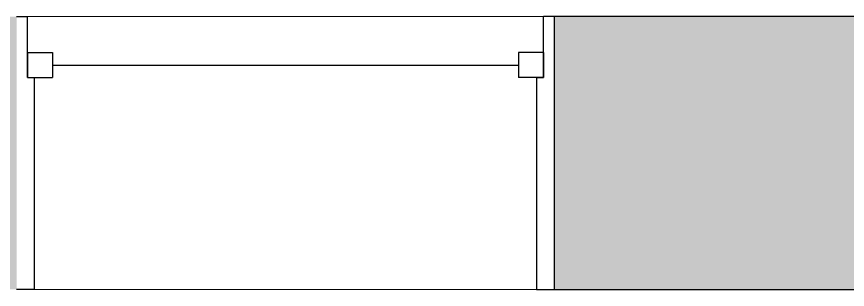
# Model space of a CAD drawing. Header units: inches. Extents: x -1176 to 1474, y -2632 to 978.
# Drawn here: x -823.6 to -765.6, y 789.9 to 808.9 of the extents above; entities that cross this region are included whole.
import ezdxf

# ---------------------------------------------------------------- set-up
doc = ezdxf.new("R2010")
doc.units = ezdxf.units.IN
doc.header["$MEASUREMENT"] = 0
for name, color, linetype, lineweight in [('A-GLAZ', 151, 'Continuous', 18), ('A-WALL', 113, 'Continuous', 18), ('A-WALL-PATT', 111, 'Continuous', 18)]:
    doc.layers.add(name, color=color, linetype=linetype, lineweight=lineweight)

# ---------------------------------------------------------------- blocks, each defined once
blk = doc.blocks.new('Double Hung - side window 4_ X 4_6_-6972799-3rd Floor Construction')
at = {"layer": 'A-GLAZ', "color": 8, "lineweight": 30}
for p, q in [((-18.75, 9.5), (-18, 9.5)), ((-18, 5.25), (-18, 9.5)), ((18, 5.25), (18, 9.5)), ((18.75, 9.5), (18, 9.5)), ((-18, 7), (-18, 5.25)), ((-18, 7), (-16.25, 7)), ((-16.25, 7), (-16.25, 5.25)), ((16.25, 7), (16.25, 5.25)), ((18, 7), (16.25, 7)), ((18, 7), (18, 5.25)), ((-16.25, 6.125), (16.25, 6.125)), ((-18, 5.25), (-16.25, 5.25)), ((-18, 5.25), (-17.5, 5.25)), ((-17.5, -9.5), (-17.5, 5.25)), ((18, 5.25), (16.25, 5.25)), ((17.5, 5.25), (18, 5.25)), ((17.5, 5.25), (17.5, -9.5)), ((-17.5, -9.5), (-18.75, -9.5)), ((17.5, -9.5), (18.75, -9.5))]:
    blk.add_line(p, q, dxfattribs=at)

msp = doc.modelspace()

# ---------------------------------------------------------------- hatches: boundary and pattern name
at = {"layer": 'A-WALL-PATT', "lineweight": 9}
h = msp.add_hatch(color=7, dxfattribs=at)
h.paths.add_polyline_path([(-761.289, 789.874), (-732.062, 789.874), (-732.062, 808.874), (-786.066, 808.874), (-786.066, 789.874)], flags=0)
h.paths.add_polyline_path([(-868.759, 789.874), (-823.566, 789.874), (-823.566, 808.874), (-872.062, 808.874), (-872.062, 789.874)], flags=0)

# ---------------------------------------------------------------- linework, layer by layer
at = {"layer": 'A-WALL', "lineweight": 9}
for p, q in [((-823.566, 808.874), (-786.066, 808.874)), ((-786.066, 789.874), (-823.566, 789.874))]:
    msp.add_line(p, q, dxfattribs=at)
at = {"layer": 'A-WALL', "color": 8, "lineweight": 30}
for p, q in [((-732.062, 808.874), (-786.066, 808.874)), ((-786.066, 808.874), (-786.066, 789.874)), ((-786.066, 789.874), (-707.321, 789.874))]:
    msp.add_line(p, q, dxfattribs=at)

# ---------------------------------------------------------------- block references
at = {"layer": 'A-GLAZ'}
msp.add_blockref('Double Hung - side window 4_ X 4_6_-6972799-3rd Floor Construction', (-804.816, 799.374), dxfattribs=at)

doc.saveas('drawing.dxf')
